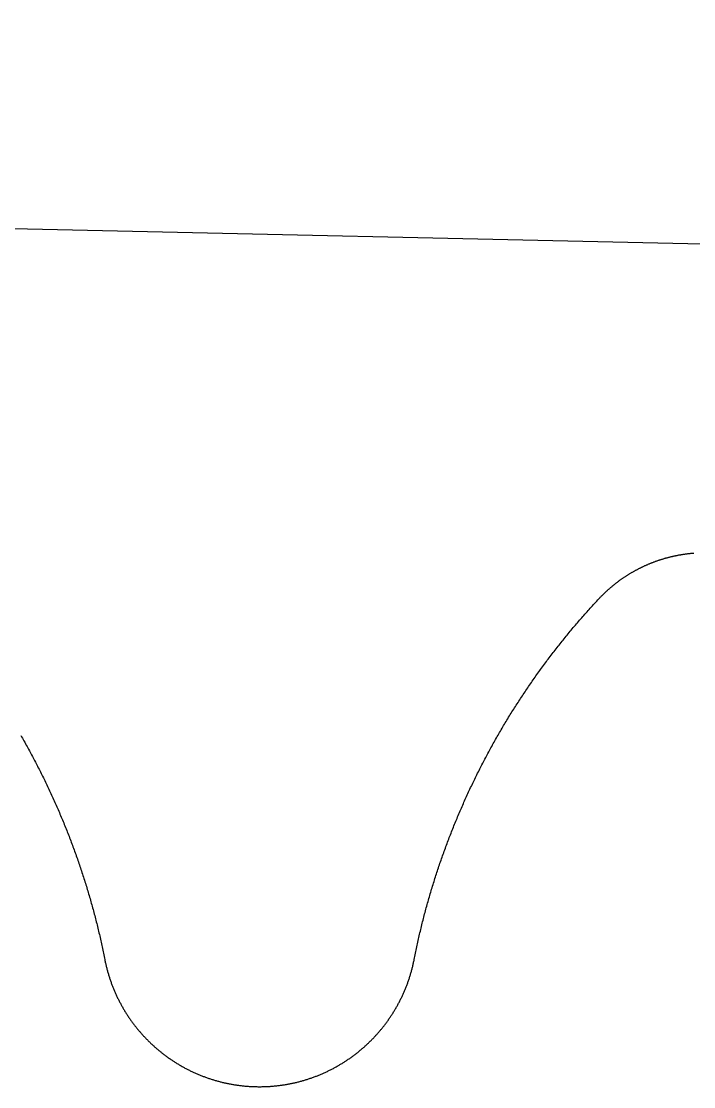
# Model space of a CAD drawing. Header units: millimetres. Extents: x 0 to 300, y 0 to 160.
# Drawn here: x 169.03 to 172.73, y 144.4 to 150.26 of the extents above; entities that cross this region are included whole.
import ezdxf

# ---------------------------------------------------------------- set-up
doc = ezdxf.new("R2010")
doc.units = ezdxf.units.MM
doc.header["$MEASUREMENT"] = 0
doc.layers.add('Layer 1', color=1, linetype='Continuous', true_color=0xff0000)

msp = doc.modelspace()

# ---------------------------------------------------------------- linework, layer by layer
at = {"layer": 'Layer 1'}
msp.add_lwpolyline([(274.2993, 148.4231), (281.7994, 148.4236, 0.99345), (281.799, 156.4229), (208.06, 157.3882, -0.116261), (204.4982, 158.2772, 0.240149), (199.0493, 158.3031, -0.114507), (195.5272, 157.4483), (166.7108, 157.1723, 0.290118), (162.8149, 153.8955, 0.46164), (166.6587, 149.1735), (195.469, 148.522, -0.121881), (198.9797, 147.6214, 0.240131), (204.4285, 147.5764, -0.116261), (208.0015, 148.4189), (244.4005, 148.4212)], format="xyb", dxfattribs=at)
msp.add_lwpolyline([(169.0302, 146.3335), (169.0346, 146.3258), (169.039, 146.3182), (169.0433, 146.3106), (169.0476, 146.3029), (169.0519, 146.2952), (169.0562, 146.2876), (169.0605, 146.2799), (169.0648, 146.2722), (169.069, 146.2645), (169.0732, 146.2568), (169.0774, 146.249), (169.0816, 146.2413), (169.0858, 146.2336), (169.0899, 146.2258), (169.0941, 146.2181), (169.0982, 146.2103), (169.1023, 146.2025), (169.1064, 146.1948), (169.1105, 146.187), (169.1145, 146.1792), (169.1186, 146.1714), (169.1226, 146.1635), (169.1266, 146.1557), (169.1306, 146.1479), (169.1345, 146.14), (169.1385, 146.1322), (169.1424, 146.1243), (169.1463, 146.1165), (169.1502, 146.1086), (169.1541, 146.1007), (169.158, 146.0928), (169.1618, 146.0849), (169.1657, 146.077), (169.1695, 146.0691), (169.1733, 146.0611), (169.1771, 146.0532), (169.1808, 146.0453), (169.1846, 146.0373), (169.1883, 146.0293), (169.192, 146.0214), (169.1957, 146.0134), (169.1994, 146.0054), (169.203, 145.9974), (169.2067, 145.9894), (169.2103, 145.9814), (169.2139, 145.9734), (169.2175, 145.9653), (169.2211, 145.9573), (169.2246, 145.9493), (169.2282, 145.9412), (169.2317, 145.9332), (169.2352, 145.9251), (169.2387, 145.917), (169.2422, 145.9089), (169.2456, 145.9008), (169.249, 145.8927), (169.2525, 145.8846), (169.2559, 145.8765), (169.2592, 145.8684), (169.2626, 145.8603), (169.2659, 145.8521), (169.2693, 145.844), (169.2726, 145.8358), (169.2759, 145.8277), (169.2792, 145.8195), (169.2824, 145.8113), (169.2857, 145.8032), (169.2889, 145.795), (169.2921, 145.7868), (169.2953, 145.7786), (169.2984, 145.7704), (169.3016, 145.7621), (169.3047, 145.7539), (169.3078, 145.7457), (169.3109, 145.7374), (169.314, 145.7292), (169.3171, 145.7209), (169.3201, 145.7127), (169.3232, 145.7044), (169.3262, 145.6961), (169.3292, 145.6878), (169.3321, 145.6796), (169.3351, 145.6713), (169.338, 145.6629), (169.341, 145.6546), (169.3439, 145.6463), (169.3467, 145.638), (169.3496, 145.6297), (169.3525, 145.6213), (169.3553, 145.613), (169.3581, 145.6046), (169.3609, 145.5963), (169.3637, 145.5879), (169.3664, 145.5795), (169.3692, 145.5711), (169.3719, 145.5628), (169.3746, 145.5544), (169.3773, 145.546), (169.38, 145.5376), (169.3826, 145.5291), (169.3853, 145.5207), (169.3879, 145.5123), (169.3905, 145.5039), (169.393, 145.4954), (169.3956, 145.487), (169.3981, 145.4785), (169.4007, 145.4701), (169.4032, 145.4616), (169.4057, 145.4531), (169.4081, 145.4447), (169.4106, 145.4362), (169.413, 145.4277), (169.4154, 145.4192), (169.4178, 145.4107), (169.4202, 145.4022), (169.4226, 145.3937), (169.4249, 145.3851), (169.4272, 145.3766), (169.4295, 145.3681), (169.4318, 145.3595), (169.4341, 145.351), (169.4363, 145.3424), (169.4386, 145.3339), (169.4408, 145.3253), (169.443, 145.3168), (169.4452, 145.3082), (169.4473, 145.2996), (169.4494, 145.291), (169.4516, 145.2824), (169.4537, 145.2738), (169.4558, 145.2652), (169.4578, 145.2566), (169.4599, 145.248), (169.4619, 145.2394), (169.4639, 145.2308), (169.4659, 145.2221), (169.4679, 145.2135), (169.4698, 145.2048), (169.4717, 145.1962), (169.4737, 145.1875), (169.4756, 145.1789), (169.4774, 145.1702), (169.4793, 145.1616), (169.4811, 145.1529), (169.483, 145.1442), (169.4848, 145.1355), (169.4865, 145.1268), (169.4883, 145.1181), (169.4901, 145.1094), (169.4918, 145.1007), (169.4927, 145.096), (169.4937, 145.0912), (169.4947, 145.0865), (169.4957, 145.0818), (169.4968, 145.0771), (169.4979, 145.0724), (169.499, 145.0677), (169.5001, 145.063), (169.5013, 145.0583), (169.5024, 145.0537), (169.5036, 145.049), (169.5049, 145.0444), (169.5061, 145.0398), (169.5074, 145.0351), (169.5087, 145.0305), (169.51, 145.026), (169.5113, 145.0214), (169.5127, 145.0168), (169.5141, 145.0122), (169.5155, 145.0077), (169.517, 145.0032), (169.5184, 144.9986), (169.5199, 144.9941), (169.5214, 144.9896), (169.523, 144.9852), (169.5245, 144.9807), (169.5261, 144.9762), (169.5277, 144.9718), (169.5293, 144.9673), (169.531, 144.9629), (169.5327, 144.9585), (169.5344, 144.9541), (169.5361, 144.9497), (169.5378, 144.9453), (169.5396, 144.941), (169.5414, 144.9366), (169.5432, 144.9323), (169.545, 144.928), (169.5469, 144.9236), (169.5487, 144.9193), (169.5506, 144.9151), (169.5526, 144.9108), (169.5545, 144.9065), (169.5565, 144.9023), (169.5585, 144.898), (169.5605, 144.8938), (169.5625, 144.8896), (169.5645, 144.8854), (169.5666, 144.8812), (169.5687, 144.8771), (169.5708, 144.8729), (169.573, 144.8688), (169.5751, 144.8647), (169.5773, 144.8605), (169.5795, 144.8564), (169.5817, 144.8524), (169.584, 144.8483), (169.5862, 144.8442), (169.5885, 144.8402), (169.5908, 144.8362), (169.5931, 144.8322), (169.5955, 144.8282), (169.5979, 144.8242), (169.6002, 144.8202), (169.6027, 144.8162), (169.6051, 144.8123), (169.6075, 144.8084), (169.61, 144.8045), (169.6125, 144.8006), (169.615, 144.7967), (169.6175, 144.7928), (169.6201, 144.789), (169.6226, 144.7851), (169.6252, 144.7813), (169.6278, 144.7775), (169.6304, 144.7737), (169.6331, 144.7699), (169.6358, 144.7662), (169.6384, 144.7624), (169.6411, 144.7587), (169.6439, 144.755), (169.6466, 144.7513), (169.6494, 144.7476), (169.6521, 144.7439), (169.6549, 144.7403), (169.6577, 144.7366), (169.6606, 144.733), (169.6634, 144.7294), (169.6663, 144.7258), (169.6692, 144.7222), (169.6721, 144.7187), (169.675, 144.7151), (169.678, 144.7116), (169.6809, 144.7081), (169.6839, 144.7046), (169.6869, 144.7011), (169.6899, 144.6977), (169.693, 144.6942), (169.696, 144.6908), (169.6991, 144.6874), (169.7022, 144.684), (169.7053, 144.6806), (169.7084, 144.6773), (169.7115, 144.6739), (169.7147, 144.6706), (169.7178, 144.6673), (169.721, 144.664), (169.7242, 144.6607), (169.7275, 144.6575), (169.7307, 144.6543), (169.734, 144.651), (169.7372, 144.6478), (169.7405, 144.6446), (169.7438, 144.6415), (169.7471, 144.6383), (169.7505, 144.6352), (169.7538, 144.6321), (169.7572, 144.629), (169.7606, 144.6259), (169.764, 144.6229), (169.7674, 144.6198), (169.7708, 144.6168), (169.7743, 144.6138), (169.7778, 144.6108), (169.7812, 144.6078), (169.7847, 144.6049), (169.7882, 144.6019), (169.7918, 144.599), (169.7953, 144.5961), (169.7989, 144.5933), (169.8024, 144.5904), (169.806, 144.5876), (169.8096, 144.5847), (169.8133, 144.5819), (169.8169, 144.5792), (169.8205, 144.5764), (169.8242, 144.5736), (169.8279, 144.5709), (169.8316, 144.5682), (169.8353, 144.5655), (169.839, 144.5629), (169.8427, 144.5602), (169.8465, 144.5576), (169.8502, 144.555), (169.854, 144.5524), (169.8578, 144.5498), (169.8616, 144.5473), (169.8654, 144.5447), (169.8693, 144.5422), (169.8731, 144.5397), (169.877, 144.5373), (169.8808, 144.5348), (169.8847, 144.5324), (169.8886, 144.53), (169.8925, 144.5276), (169.8965, 144.5252), (169.9004, 144.5229), (169.9043, 144.5205), (169.9083, 144.5182), (169.9123, 144.516), (169.9163, 144.5137), (169.9203, 144.5114), (169.9243, 144.5092), (169.9283, 144.507), (169.9324, 144.5048), (169.9364, 144.5027), (169.9405, 144.5005), (169.9446, 144.4984), (169.9486, 144.4963), (169.9527, 144.4942), (169.9569, 144.4922), (169.961, 144.4901), (169.9651, 144.4881), (169.9693, 144.4861), (169.9734, 144.4842), (169.9776, 144.4822), (169.9818, 144.4803), (169.986, 144.4784), (169.9902, 144.4765), (169.9944, 144.4746), (169.9986, 144.4728), (170.0029, 144.471), (170.0071, 144.4692), (170.0114, 144.4674), (170.0157, 144.4657), (170.02, 144.4639), (170.0242, 144.4622), (170.0286, 144.4605), (170.0329, 144.4589), (170.0372, 144.4572), (170.0415, 144.4556), (170.0459, 144.454), (170.0502, 144.4525), (170.0546, 144.4509), (170.059, 144.4494), (170.0634, 144.4479), (170.0678, 144.4464), (170.0722, 144.4449), (170.0766, 144.4435), (170.081, 144.4421), (170.0855, 144.4407), (170.0899, 144.4394), (170.0944, 144.438), (170.0988, 144.4367), (170.1033, 144.4354), (170.1078, 144.4341), (170.1123, 144.4329), (170.1168, 144.4317), (170.1213, 144.4305), (170.1258, 144.4293), (170.1303, 144.4281), (170.1349, 144.427), (170.1394, 144.4259), (170.144, 144.4248), (170.1486, 144.4238), (170.1531, 144.4227), (170.1577, 144.4217), (170.1623, 144.4207), (170.1669, 144.4198), (170.1715, 144.4189), (170.1761, 144.4179), (170.1807, 144.4171), (170.1854, 144.4162), (170.19, 144.4154), (170.1946, 144.4146), (170.1993, 144.4138), (170.204, 144.413), (170.2086, 144.4123), (170.2133, 144.4116), (170.218, 144.4109), (170.2227, 144.4102), (170.2274, 144.4096), (170.2321, 144.409), (170.2368, 144.4084), (170.2415, 144.4078), (170.2462, 144.4073), (170.251, 144.4068), (170.2557, 144.4063), (170.2605, 144.4058), (170.2652, 144.4054), (170.27, 144.405), (170.2747, 144.4046), (170.2795, 144.4043), (170.2843, 144.4039), (170.2891, 144.4036), (170.2939, 144.4034), (170.2987, 144.4031), (170.3035, 144.4029), (170.3083, 144.4027), (170.3131, 144.4025), (170.3179, 144.4024), (170.3227, 144.4023), (170.3276, 144.4022), (170.3324, 144.4021), (170.3372, 144.4021), (170.3421, 144.402), (170.3469, 144.4021), (170.3518, 144.4021), (170.3566, 144.4022), (170.3615, 144.4023), (170.3663, 144.4024), (170.3711, 144.4025), (170.3759, 144.4027), (170.3807, 144.4029), (170.3855, 144.4031), (170.3903, 144.4034), (170.3951, 144.4037), (170.3999, 144.404), (170.4047, 144.4043), (170.4095, 144.4047), (170.4142, 144.405), (170.419, 144.4055), (170.4237, 144.4059), (170.4285, 144.4064), (170.4332, 144.4068), (170.438, 144.4074), (170.4427, 144.4079), (170.4474, 144.4085), (170.4521, 144.409), (170.4568, 144.4097), (170.4615, 144.4103), (170.4662, 144.411), (170.4709, 144.4116), (170.4756, 144.4124), (170.4802, 144.4131), (170.4849, 144.4139), (170.4895, 144.4147), (170.4942, 144.4155), (170.4988, 144.4163), (170.5035, 144.4172), (170.5081, 144.4181), (170.5127, 144.419), (170.5173, 144.4199), (170.5219, 144.4209), (170.5265, 144.4219), (170.5311, 144.4229), (170.5356, 144.4239), (170.5402, 144.425), (170.5448, 144.426), (170.5493, 144.4271), (170.5538, 144.4283), (170.5584, 144.4294), (170.5629, 144.4306), (170.5674, 144.4318), (170.5719, 144.433), (170.5764, 144.4343), (170.5809, 144.4356), (170.5854, 144.4369), (170.5898, 144.4382), (170.5943, 144.4395), (170.5987, 144.4409), (170.6032, 144.4423), (170.6076, 144.4437), (170.612, 144.4451), (170.6164, 144.4466), (170.6208, 144.4481), (170.6252, 144.4496), (170.6296, 144.4511), (170.6339, 144.4527), (170.6383, 144.4542), (170.6426, 144.4558), (170.647, 144.4575), (170.6513, 144.4591), (170.6556, 144.4608), (170.6599, 144.4624), (170.6642, 144.4642), (170.6685, 144.4659), (170.6728, 144.4676), (170.677, 144.4694), (170.6813, 144.4712), (170.6855, 144.473), (170.6898, 144.4749), (170.694, 144.4767), (170.6982, 144.4786), (170.7024, 144.4805), (170.7066, 144.4825), (170.7107, 144.4844), (170.7149, 144.4864), (170.719, 144.4884), (170.7232, 144.4904), (170.7273, 144.4924), (170.7314, 144.4945), (170.7355, 144.4966), (170.7396, 144.4987), (170.7437, 144.5008), (170.7477, 144.5029), (170.7518, 144.5051), (170.7558, 144.5073), (170.7599, 144.5095), (170.7639, 144.5117), (170.7679, 144.514), (170.7719, 144.5162), (170.7758, 144.5185), (170.7798, 144.5208), (170.7837, 144.5232), (170.7877, 144.5255), (170.7916, 144.5279), (170.7955, 144.5303), (170.7994, 144.5327), (170.8033, 144.5351), (170.8072, 144.5376), (170.811, 144.5401), (170.8149, 144.5426), (170.8187, 144.5451), (170.8225, 144.5476), (170.8263, 144.5502), (170.8301, 144.5527), (170.8339, 144.5553), (170.8376, 144.5579), (170.8414, 144.5606), (170.8451, 144.5632), (170.8488, 144.5659), (170.8525, 144.5686), (170.8562, 144.5713), (170.8599, 144.574), (170.8636, 144.5767), (170.8672, 144.5795), (170.8708, 144.5823), (170.8745, 144.5851), (170.8781, 144.5879), (170.8816, 144.5908), (170.8852, 144.5936), (170.8888, 144.5965), (170.8923, 144.5994), (170.8958, 144.6023), (170.8994, 144.6053), (170.9028, 144.6082), (170.9063, 144.6112), (170.9098, 144.6142), (170.9132, 144.6172), (170.9167, 144.6202), (170.9201, 144.6232), (170.9235, 144.6263), (170.9269, 144.6294), (170.9302, 144.6325), (170.9336, 144.6356), (170.9369, 144.6387), (170.9402, 144.6419), (170.9435, 144.6451), (170.9468, 144.6483), (170.9501, 144.6515), (170.9534, 144.6547), (170.9566, 144.6579), (170.9598, 144.6612), (170.963, 144.6644), (170.9662, 144.6677), (170.9694, 144.6711), (170.9725, 144.6744), (170.9757, 144.6777), (170.9788, 144.6811), (170.9819, 144.6845), (170.985, 144.6878), (170.988, 144.6913), (170.9911, 144.6947), (170.9941, 144.6981), (170.9971, 144.7016), (171.0001, 144.7051), (171.0031, 144.7086), (171.006, 144.7121), (171.009, 144.7156), (171.0119, 144.7191), (171.0148, 144.7227), (171.0177, 144.7263), (171.0206, 144.7299), (171.0234, 144.7335), (171.0263, 144.7371), (171.0291, 144.7407), (171.0319, 144.7444), (171.0346, 144.7481), (171.0374, 144.7517), (171.0401, 144.7554), (171.0428, 144.7592), (171.0455, 144.7629), (171.0482, 144.7666), (171.0509, 144.7704), (171.0535, 144.7742), (171.0562, 144.778), (171.0588, 144.7818), (171.0613, 144.7856), (171.0639, 144.7895), (171.0664, 144.7933), (171.069, 144.7972), (171.0715, 144.8011), (171.074, 144.805), (171.0764, 144.8089), (171.0789, 144.8128), (171.0813, 144.8168), (171.0837, 144.8207), (171.0861, 144.8247), (171.0884, 144.8287), (171.0908, 144.8327), (171.0931, 144.8367), (171.0954, 144.8407), (171.0977, 144.8448), (171.1, 144.8488), (171.1022, 144.8529), (171.1044, 144.857), (171.1066, 144.8611), (171.1088, 144.8652), (171.111, 144.8693), (171.1131, 144.8735), (171.1152, 144.8776), (171.1173, 144.8818), (171.1194, 144.886), (171.1214, 144.8902), (171.1234, 144.8944), (171.1254, 144.8986), (171.1274, 144.9028), (171.1294, 144.9071), (171.1313, 144.9113), (171.1333, 144.9156), (171.1352, 144.9199), (171.137, 144.9242), (171.1389, 144.9285), (171.1407, 144.9328), (171.1425, 144.9372), (171.1443, 144.9415), (171.1461, 144.9459), (171.1478, 144.9503), (171.1495, 144.9546), (171.1512, 144.959), (171.1529, 144.9635), (171.1545, 144.9679), (171.1562, 144.9723), (171.1578, 144.9768), (171.1593, 144.9812), (171.1609, 144.9857), (171.1624, 144.9902), (171.1639, 144.9947), (171.1654, 144.9992), (171.1669, 145.0037), (171.1683, 145.0083), (171.1697, 145.0128), (171.1711, 145.0174), (171.1725, 145.0219), (171.1738, 145.0265), (171.1752, 145.0311), (171.1765, 145.0357), (171.1777, 145.0403), (171.179, 145.045), (171.1802, 145.0496), (171.1814, 145.0542), (171.1826, 145.0589), (171.1837, 145.0636), (171.1848, 145.0682), (171.1859, 145.0729), (171.187, 145.0776), (171.1881, 145.0823), (171.1891, 145.0871), (171.1901, 145.0918), (171.1911, 145.0965), (171.192, 145.1013), (171.1937, 145.11), (171.1955, 145.1187), (171.1972, 145.1274), (171.199, 145.1361), (171.2008, 145.1448), (171.2026, 145.1535), (171.2045, 145.1621), (171.2063, 145.1708), (171.2082, 145.1795), (171.2101, 145.1881), (171.212, 145.1968), (171.2139, 145.2054), (171.2159, 145.2141), (171.2178, 145.2227), (171.2198, 145.2314), (171.2218, 145.24), (171.2238, 145.2486), (171.2259, 145.2572), (171.2279, 145.2658), (171.23, 145.2744), (171.2321, 145.283), (171.2342, 145.2916), (171.2364, 145.3002), (171.2385, 145.3088), (171.2407, 145.3174), (171.2429, 145.326), (171.2451, 145.3345), (171.2473, 145.3431), (171.2495, 145.3516), (171.2518, 145.3602), (171.2541, 145.3687), (171.2564, 145.3772), (171.2587, 145.3858), (171.261, 145.3943), (171.2634, 145.4028), (171.2658, 145.4113), (171.2681, 145.4198), (171.2706, 145.4283), (171.273, 145.4368), (171.2754, 145.4453), (171.2779, 145.4538), (171.2804, 145.4623), (171.2829, 145.4707), (171.2854, 145.4792), (171.2879, 145.4876), (171.2905, 145.4961), (171.2931, 145.5045), (171.2956, 145.513), (171.2983, 145.5214), (171.3009, 145.5298), (171.3035, 145.5382), (171.3062, 145.5466), (171.3089, 145.555), (171.3116, 145.5634), (171.3143, 145.5718), (171.317, 145.5802), (171.3198, 145.5886), (171.3225, 145.597), (171.3253, 145.6053), (171.3281, 145.6137), (171.331, 145.622), (171.3338, 145.6304), (171.3367, 145.6387), (171.3396, 145.647), (171.3425, 145.6553), (171.3454, 145.6637), (171.3483, 145.672), (171.3513, 145.6803), (171.3542, 145.6886), (171.3572, 145.6968), (171.3602, 145.7051), (171.3632, 145.7134), (171.3663, 145.7217), (171.3693, 145.7299), (171.3724, 145.7382), (171.3755, 145.7464), (171.3786, 145.7547), (171.3817, 145.7629), (171.3849, 145.7711), (171.3881, 145.7793), (171.3912, 145.7875), (171.3944, 145.7957), (171.3977, 145.8039), (171.4009, 145.8121), (171.4041, 145.8203), (171.4074, 145.8284), (171.4107, 145.8366), (171.414, 145.8448), (171.4173, 145.8529), (171.4207, 145.861), (171.424, 145.8692), (171.4274, 145.8773), (171.4308, 145.8854), (171.4342, 145.8935), (171.4376, 145.9016), (171.4411, 145.9097), (171.4445, 145.9178), (171.448, 145.9259), (171.4515, 145.9339), (171.455, 145.942), (171.4586, 145.9501), (171.4621, 145.9581), (171.4657, 145.9661), (171.4693, 145.9742), (171.4729, 145.9822), (171.4765, 145.9902), (171.4801, 145.9982), (171.4838, 146.0062), (171.4875, 146.0142), (171.4911, 146.0222), (171.4948, 146.0302), (171.4986, 146.0381), (171.5023, 146.0461), (171.5061, 146.054), (171.5098, 146.062), (171.5136, 146.0699), (171.5174, 146.0778), (171.5213, 146.0857), (171.5251, 146.0936), (171.529, 146.1015), (171.5329, 146.1094), (171.5367, 146.1173), (171.5407, 146.1252), (171.5446, 146.133), (171.5485, 146.1409), (171.5525, 146.1487), (171.5565, 146.1566), (171.5605, 146.1644), (171.5645, 146.1722), (171.5685, 146.18), (171.5726, 146.1878), (171.5766, 146.1956), (171.5807, 146.2034), (171.5848, 146.2112), (171.5889, 146.219), (171.5931, 146.2267), (171.5972, 146.2345), (171.6014, 146.2422), (171.6056, 146.25), (171.6098, 146.2577), (171.614, 146.2654), (171.6182, 146.2731), (171.6225, 146.2808), (171.6267, 146.2885), (171.631, 146.2962), (171.6353, 146.3038), (171.6396, 146.3115), (171.644, 146.3191), (171.6483, 146.3268), (171.6527, 146.3344), (171.6571, 146.342), (171.6615, 146.3496), (171.6659, 146.3572), (171.6703, 146.3648), (171.6748, 146.3724), (171.6792, 146.38), (171.6837, 146.3876), (171.6882, 146.3951), (171.6927, 146.4027), (171.6973, 146.4102), (171.7018, 146.4177), (171.7064, 146.4252), (171.711, 146.4327), (171.7156, 146.4402), (171.7202, 146.4477), (171.7248, 146.4552), (171.7295, 146.4627), (171.7342, 146.4701), (171.7388, 146.4776), (171.7435, 146.485), (171.7482, 146.4925), (171.753, 146.4999), (171.7577, 146.5073), (171.7625, 146.5147), (171.7673, 146.5221), (171.7721, 146.5295), (171.7769, 146.5368), (171.7817, 146.5442), (171.7866, 146.5515), (171.7914, 146.5589), (171.7963, 146.5662), (171.8012, 146.5735), (171.8061, 146.5808), (171.811, 146.5881), (171.816, 146.5954), (171.8209, 146.6027), (171.8259, 146.61), (171.8309, 146.6172), (171.8359, 146.6245), (171.8409, 146.6317), (171.846, 146.6389), (171.851, 146.6461), (171.8561, 146.6534), (171.8612, 146.6605), (171.8663, 146.6677), (171.8714, 146.6749), (171.8766, 146.6821), (171.8817, 146.6892), (171.8869, 146.6964), (171.8921, 146.7035), (171.8973, 146.7106), (171.9025, 146.7177), (171.9077, 146.7248), (171.913, 146.7319), (171.9182, 146.739), (171.9235, 146.7461), (171.9288, 146.7531), (171.9341, 146.7602), (171.9394, 146.7672), (171.9448, 146.7742), (171.9502, 146.7812), (171.9555, 146.7882), (171.9609, 146.7952), (171.9663, 146.8022), (171.9718, 146.8092), (171.9772, 146.8161), (171.9826, 146.8231), (171.9881, 146.83), (171.9936, 146.8369), (171.9991, 146.8438), (172.0046, 146.8507), (172.0102, 146.8576), (172.0157, 146.8645), (172.0213, 146.8714), (172.0268, 146.8782), (172.0324, 146.8851), (172.0381, 146.8919), (172.0437, 146.8987), (172.0493, 146.9055), (172.055, 146.9123), (172.0607, 146.9191), (172.0663, 146.9259), (172.072, 146.9326), (172.0778, 146.9394), (172.0835, 146.9461), (172.0893, 146.9529), (172.095, 146.9596), (172.1008, 146.9663), (172.1066, 146.973), (172.1124, 146.9796), (172.1182, 146.9863), (172.1241, 146.993), (172.1299, 146.9996), (172.1358, 147.0062), (172.1417, 147.0129), (172.1476, 147.0195), (172.1535, 147.0261), (172.1595, 147.0327), (172.1654, 147.0392), (172.1714, 147.0458), (172.1774, 147.0523), (172.1834, 147.0589), (172.1894, 147.0654), (172.1954, 147.0719), (172.2014, 147.0784), (172.2075, 147.0849), (172.2099, 147.0874), (172.2122, 147.0899), (172.2146, 147.0924), (172.217, 147.0949), (172.2194, 147.0973), (172.2218, 147.0998), (172.2242, 147.1022), (172.2266, 147.1046), (172.229, 147.107), (172.2314, 147.1094), (172.2339, 147.1118), (172.2363, 147.1142), (172.2388, 147.1166), (172.2413, 147.1189), (172.2438, 147.1213), (172.2462, 147.1236), (172.2487, 147.1259), (172.2512, 147.1282), (172.2538, 147.1305), (172.2563, 147.1328), (172.2588, 147.1351), (172.2613, 147.1373), (172.2639, 147.1396), (172.2664, 147.1418), (172.269, 147.144), (172.2716, 147.1462), (172.2742, 147.1484), (172.2767, 147.1506), (172.2793, 147.1528), (172.2819, 147.1549), (172.2846, 147.1571), (172.2872, 147.1592), (172.2898, 147.1614), (172.2924, 147.1635), (172.2951, 147.1656), (172.2977, 147.1677), (172.3004, 147.1697), (172.3031, 147.1718), (172.3057, 147.1739), (172.3084, 147.1759), (172.3111, 147.1779), (172.3138, 147.18), (172.3165, 147.182), (172.3192, 147.184), (172.3219, 147.1859), (172.3247, 147.1879), (172.3274, 147.1899), (172.3301, 147.1918), (172.3329, 147.1937), (172.3356, 147.1957), (172.3384, 147.1976), (172.3412, 147.1995), (172.3439, 147.2014), (172.3467, 147.2032), (172.3495, 147.2051), (172.3523, 147.2069), (172.3551, 147.2088), (172.3579, 147.2106), (172.3608, 147.2124), (172.3636, 147.2142), (172.3664, 147.216), (172.3692, 147.2177), (172.3721, 147.2195), (172.3749, 147.2213), (172.3778, 147.223), (172.3807, 147.2247), (172.3835, 147.2264), (172.3864, 147.2281), (172.3893, 147.2298), (172.3922, 147.2315), (172.3951, 147.2331), (172.398, 147.2348), (172.4009, 147.2364), (172.4038, 147.2381), (172.4067, 147.2397), (172.4097, 147.2413), (172.4126, 147.2428), (172.4155, 147.2444), (172.4185, 147.246), (172.4214, 147.2475), (172.4244, 147.2491), (172.4273, 147.2506), (172.4303, 147.2521), (172.4333, 147.2536), (172.4363, 147.2551), (172.4392, 147.2566), (172.4422, 147.258), (172.4452, 147.2595), (172.4482, 147.2609), (172.4512, 147.2623), (172.4543, 147.2637), (172.4573, 147.2651), (172.4603, 147.2665), (172.4633, 147.2679), (172.4664, 147.2692), (172.4694, 147.2706), (172.4724, 147.2719), (172.4755, 147.2732), (172.4786, 147.2745), (172.4816, 147.2758), (172.4847, 147.2771), (172.4877, 147.2784), (172.4908, 147.2796), (172.4939, 147.2809), (172.497, 147.2821), (172.5001, 147.2833), (172.5032, 147.2845), (172.5063, 147.2857), (172.5094, 147.2869), (172.5125, 147.288), (172.5156, 147.2892), (172.5187, 147.2903), (172.5218, 147.2915), (172.525, 147.2926), (172.5281, 147.2937), (172.5312, 147.2948), (172.5344, 147.2958), (172.5375, 147.2969), (172.5407, 147.2979), (172.5438, 147.299), (172.547, 147.3), (172.5501, 147.301), (172.5533, 147.302), (172.5565, 147.303), (172.5596, 147.304), (172.5628, 147.3049), (172.566, 147.3058), (172.5692, 147.3068), (172.5724, 147.3077), (172.5756, 147.3086), (172.5787, 147.3095), (172.5819, 147.3104), (172.5852, 147.3112), (172.5884, 147.3121), (172.5916, 147.3129), (172.5948, 147.3137), (172.598, 147.3145), (172.6012, 147.3153), (172.6044, 147.3161), (172.6077, 147.3169), (172.6109, 147.3176), (172.6141, 147.3184), (172.6174, 147.3191), (172.6206, 147.3198), (172.6239, 147.3205), (172.6271, 147.3212), (172.6304, 147.3219), (172.6336, 147.3226), (172.6369, 147.3232), (172.6401, 147.3239), (172.6434, 147.3245), (172.6466, 147.3251), (172.6499, 147.3257), (172.6532, 147.3263), (172.6565, 147.3268), (172.6597, 147.3274), (172.663, 147.3279), (172.6663, 147.3285), (172.6696, 147.329), (172.6729, 147.3295), (172.6761, 147.33), (172.6794, 147.3304), (172.6827, 147.3309), (172.686, 147.3313), (172.6893, 147.3318), (172.6926, 147.3322), (172.6959, 147.3326), (172.6992, 147.333), (172.7025, 147.3334), (172.7058, 147.3337), (172.7091, 147.3341), (172.7125, 147.3344), (172.7158, 147.3347), (172.7191, 147.335), (172.7224, 147.3353), (172.7257, 147.3356), (172.7291, 147.3359)], dxfattribs=at)

doc.saveas('drawing.dxf')
